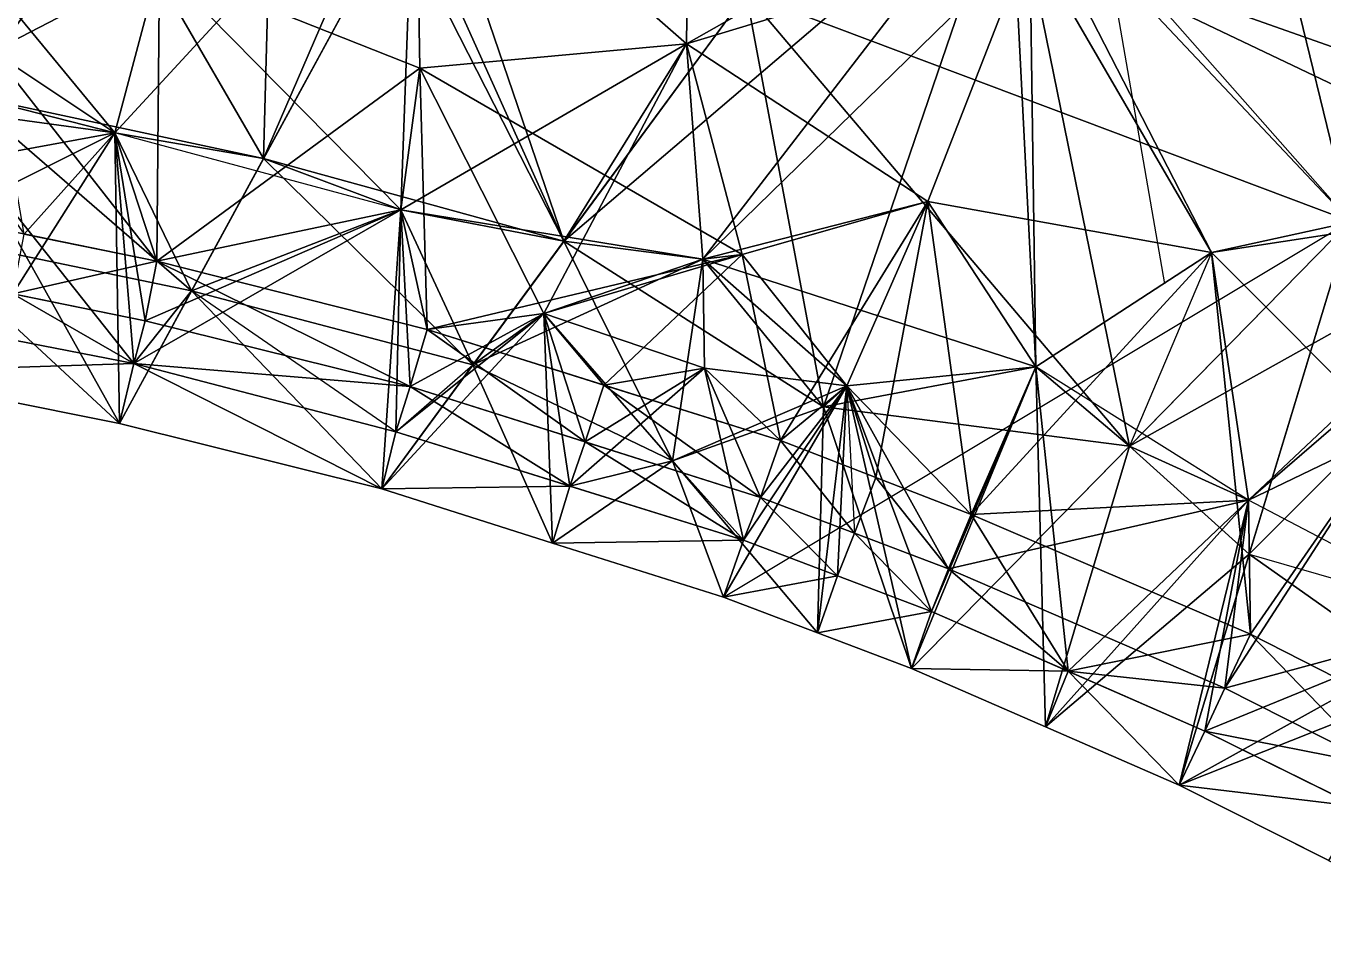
# Model space of a CAD drawing. Extents: x 0 to 22.5, y -0.5 to 22.5.
# Drawn here: x 3.711 to 8.265, y 16.12 to 19.316 of the extents above; entities that cross this region are included whole.
import ezdxf

# ---------------------------------------------------------------- set-up
doc = ezdxf.new("R2010")
doc.units = 0
doc.header["$MEASUREMENT"] = 0
for name, color, linetype in [('Crown wall side', 7, 'CONTINUOUS'), ('Elements', 7, 'CONTINUOUS'), ('Faces', 7, 'CONTINUOUS'), ('UpperTendons Crown', 7, 'CONTINUOUS')]:
    doc.layers.add(name, color=color, linetype=linetype)

msp = doc.modelspace()

# ---------------------------------------------------------------- linework, layer by layer
at = {"layer": 'Crown wall side'}
for p, q in [((4.17, 18.49, 59.83), (3.24, 18.68, 59.83)), ((5.12, 18.25, 59.83), (4.17, 18.49, 59.83)), ((6.36, 17.86, 59.83), (5.12, 18.25, 59.83)), ((7.03, 17.6, 59.83), (6.36, 17.86, 59.83)), ((8.01, 17.18, 59.83), (7.03, 17.6, 59.83)), ((9.09, 16.63, 59.83), (8.01, 17.18, 59.83))]:
    msp.add_line(p, q, dxfattribs=at)
for points in [[(7.53, 21.18, 54.58), (8.95, 20.62, 54.58), (8.36, 18.63, 56.74), (6.24, 19.43, 56.74)], [(2.24, 18.23, 58.9), (3.14, 18.1, 58.9), (3.85, 20.05, 56.74), (2.65, 20.25, 56.74)], [(3.85, 20.05, 56.74), (5.05, 19.78, 56.74), (4.04, 17.92, 58.9), (3.14, 18.1, 58.9)], [(4.04, 17.92, 58.9), (5.05, 19.78, 56.74), (6.24, 19.43, 56.74), (4.96, 17.69, 58.9)], [(4.96, 17.69, 58.9), (6.16, 17.31, 58.9), (8.36, 18.63, 56.74), (6.24, 19.43, 56.74)], [(4.13, 18.28, 59.5), (3.2, 18.47, 59.5), (3.24, 18.68, 59.83), (4.17, 18.49, 59.83)], [(6.16, 17.31, 58.9), (8.36, 18.63, 56.74), (6.82, 17.06, 58.9)], [(6.82, 17.06, 58.9), (8.36, 18.63, 56.74), (7.76, 16.65, 58.9)], [(7.76, 16.65, 58.9), (8.36, 18.63, 56.74), (8.81, 16.12, 58.9)], [(5.06, 18.05, 59.5), (4.13, 18.28, 59.5), (4.17, 18.49, 59.83), (5.12, 18.25, 59.83)], [(4.09, 18.13, 59.24), (3.17, 18.31, 59.24), (3.2, 18.47, 59.5), (4.13, 18.28, 59.5)], [(4.04, 17.92, 58.9), (3.14, 18.1, 58.9), (3.17, 18.31, 59.24), (4.09, 18.13, 59.24)], [(5.01, 17.89, 59.24), (4.09, 18.13, 59.24), (4.13, 18.28, 59.5), (5.06, 18.05, 59.5)], [(5.06, 18.05, 59.5), (6.29, 17.66, 59.49), (6.36, 17.86, 59.83), (5.12, 18.25, 59.83)], [(4.96, 17.69, 58.9), (4.04, 17.92, 58.9), (4.09, 18.13, 59.24), (5.01, 17.89, 59.24)], [(5.01, 17.89, 59.24), (6.23, 17.51, 59.24), (6.29, 17.66, 59.49), (5.06, 18.05, 59.5)], [(4.96, 17.69, 58.9), (6.16, 17.31, 58.9), (6.23, 17.51, 59.24), (5.01, 17.89, 59.24)], [(6.95, 17.41, 59.49), (6.29, 17.66, 59.49), (6.36, 17.86, 59.83), (7.03, 17.6, 59.83)], [(6.89, 17.26, 59.24), (6.23, 17.51, 59.24), (6.29, 17.66, 59.49), (6.95, 17.41, 59.49)], [(7.92, 16.99, 59.5), (6.95, 17.41, 59.49), (7.03, 17.6, 59.83), (8.01, 17.18, 59.83)], [(6.82, 17.06, 58.9), (6.16, 17.31, 58.9), (6.23, 17.51, 59.24), (6.89, 17.26, 59.24)], [(7.85, 16.84, 59.24), (6.89, 17.26, 59.24), (6.95, 17.41, 59.49), (7.92, 16.99, 59.5)], [(7.76, 16.65, 58.9), (6.82, 17.06, 58.9), (6.89, 17.26, 59.24), (7.85, 16.84, 59.24)], [(8.99, 16.45, 59.49), (7.92, 16.99, 59.5), (8.01, 17.18, 59.83), (9.09, 16.63, 59.83)], [(8.92, 16.31, 59.24), (7.85, 16.84, 59.24), (7.92, 16.99, 59.5), (8.99, 16.45, 59.49)], [(8.81, 16.12, 58.9), (7.76, 16.65, 58.9), (7.85, 16.84, 59.24), (8.92, 16.31, 59.24)]]:
    msp.add_3dface(points, dxfattribs=at)
at = {"layer": 'Elements'}
for points in [[(6.06, 21.64, 58.95), (5.0785, 20.0861, 59.3871), (7.1665, 19.8978, 57.612), (6.0302, 19.253, 59.518)], [(6.06, 21.64, 58.95), (7.1665, 19.8978, 57.612), (7.235, 19.6181, 59.3397), (6.0302, 19.253, 59.518)], [(2.4452, 19.2409, 57.8191), (4.5908, 20.5408, 57.9114), (2.65, 20.25, 56.74), (1.8084, 21.0038, 57.9901)], [(3.1929, 19.9458, 59.5119), (4.5908, 20.5408, 57.9114), (2.4452, 19.2409, 57.8191), (1.8084, 21.0038, 57.9901)], [(8.95, 20.62, 58.95), (9.3981, 18.8533, 57.9338), (7.1665, 19.8978, 57.612), (7.8902, 20.5606, 57.2406)], [(7.235, 19.6181, 59.3397), (7.1665, 19.8978, 57.612), (8.95, 20.62, 58.95), (9.3981, 18.8533, 57.9338)], [(8.95, 20.62, 58.95), (9.1311, 18.7137, 59.3574), (7.235, 19.6181, 59.3397), (9.3981, 18.8533, 57.9338)], [(8.36, 18.63, 56.74), (8.95, 20.62, 56.77), (8.6553, 19.6259, 55.6591), (7.8902, 20.5606, 57.2406)], [(9.4749, 20.3751, 57.1749), (8.36, 18.63, 56.74), (7.8902, 20.5606, 57.2406), (8.95, 20.62, 56.77)], [(9.4749, 20.3751, 57.1749), (8.95, 20.62, 58.95), (7.8902, 20.5606, 57.2406), (9.3981, 18.8533, 57.9338)], [(2.4452, 19.2409, 57.8191), (3.1929, 19.9458, 59.5119), (3.4951, 19.0754, 57.8196), (4.5908, 20.5408, 57.9114)], [(2.4452, 19.2409, 57.8191), (3.4951, 19.0754, 57.8196), (2.65, 20.25, 56.74), (4.5908, 20.5408, 57.9114)], [(3.4951, 19.0754, 57.8196), (3.85, 20.05, 56.74), (2.65, 20.25, 56.74), (4.5908, 20.5408, 57.9114)], [(3.4951, 19.0754, 57.8196), (4.5908, 20.5408, 57.9114), (3.1929, 19.9458, 59.5119), (4.0229, 18.9404, 58.9591)], [(3.1929, 19.9458, 59.5119), (4.5908, 20.5408, 57.9114), (4.1798, 19.5301, 59.5691), (4.0229, 18.9404, 58.9591)], [(3.4951, 19.0754, 57.8196), (4.5454, 18.8507, 57.8192), (3.85, 20.05, 56.74), (4.5908, 20.5408, 57.9114)], [(4.5454, 18.8507, 57.8192), (4.5908, 20.5408, 57.9114), (3.4951, 19.0754, 57.8196), (4.0229, 18.9404, 58.9591)], [(4.5454, 18.8507, 57.8192), (5.05, 19.78, 56.74), (3.85, 20.05, 56.74), (4.5908, 20.5408, 57.9114)], [(5.0785, 20.0861, 59.3871), (4.5908, 20.5408, 57.9114), (4.5454, 18.8507, 57.8192), (4.0229, 18.9404, 58.9591)], [(4.1798, 19.5301, 59.5691), (4.5908, 20.5408, 57.9114), (5.0785, 20.0861, 59.3871), (4.0229, 18.9404, 58.9591)], [(4.5454, 18.8507, 57.8192), (5.6, 18.56, 57.82), (5.05, 19.78, 56.74), (4.5908, 20.5408, 57.9114)], [(4.5454, 18.8507, 57.8192), (5.0785, 20.0861, 59.3871), (5.6, 18.56, 57.82), (4.5908, 20.5408, 57.9114)], [(5.6, 18.56, 57.82), (5.0785, 20.0861, 59.3871), (7.1665, 19.8978, 57.612), (4.5908, 20.5408, 57.9114)], [(5.6, 18.56, 57.82), (7.1665, 19.8978, 57.612), (6.24, 19.43, 56.74), (4.5908, 20.5408, 57.9114)], [(5.6, 18.56, 57.82), (6.24, 19.43, 56.74), (5.05, 19.78, 56.74), (4.5908, 20.5408, 57.9114)], [(8.36, 18.63, 56.74), (8.6553, 19.6259, 55.6591), (6.8845, 20.3043, 55.6609), (7.8902, 20.5606, 57.2406)], [(6.8845, 20.3043, 55.6609), (7.1665, 19.8978, 57.612), (8.36, 18.63, 56.74), (7.8902, 20.5606, 57.2406)], [(7.1665, 19.8978, 57.612), (9.3981, 18.8533, 57.9338), (8.36, 18.63, 56.74), (7.8902, 20.5606, 57.2406)], [(8.36, 18.63, 56.74), (9.4749, 20.3751, 57.1749), (7.8902, 20.5606, 57.2406), (9.3981, 18.8533, 57.9338)], [(6.24, 19.43, 56.74), (8.36, 18.63, 56.74), (6.8845, 20.3043, 55.6609), (7.1665, 19.8978, 57.612)], [(4.1798, 19.5301, 59.5691), (4.0229, 18.9404, 58.9591), (5.0785, 20.0861, 59.3871), (5.0268, 18.6704, 58.9406)], [(5.0785, 20.0861, 59.3871), (4.0229, 18.9404, 58.9591), (4.5454, 18.8507, 57.8192), (5.0268, 18.6704, 58.9406)], [(5.0785, 20.0861, 59.3871), (5.0938, 19.168, 59.609), (4.1798, 19.5301, 59.5691), (5.0268, 18.6704, 58.9406)], [(5.0785, 20.0861, 59.3871), (4.5454, 18.8507, 57.8192), (5.6, 18.56, 57.82), (5.0268, 18.6704, 58.9406)], [(6.0302, 19.253, 59.518), (5.0938, 19.168, 59.609), (5.0785, 20.0861, 59.3871), (5.0268, 18.6704, 58.9406)], [(5.6, 18.56, 57.82), (6.0302, 19.253, 59.518), (5.0785, 20.0861, 59.3871), (5.0268, 18.6704, 58.9406)], [(7.1665, 19.8978, 57.612), (5.0785, 20.0861, 59.3871), (5.6, 18.56, 57.82), (6.0302, 19.253, 59.518)], [(3.1929, 19.9458, 59.5119), (3.0564, 19.0722, 58.965), (4.0229, 18.9404, 58.9591), (3.5938, 19.226, 59.6752)], [(3.4951, 19.0754, 57.8196), (4.0229, 18.9404, 58.9591), (3.1929, 19.9458, 59.5119), (3.0564, 19.0722, 58.965)], [(3.1929, 19.9458, 59.5119), (4.0229, 18.9404, 58.9591), (4.1798, 19.5301, 59.5691), (3.5938, 19.226, 59.6752)], [(5.6, 18.56, 57.82), (6.5114, 17.9779, 58.0822), (7.1665, 19.8978, 57.612), (6.0876, 18.4963, 58.8358)], [(7.1665, 19.8978, 57.612), (6.0302, 19.253, 59.518), (5.6, 18.56, 57.82), (6.0876, 18.4963, 58.8358)], [(6.24, 19.43, 56.74), (7.1665, 19.8978, 57.612), (5.6, 18.56, 57.82), (6.5114, 17.9779, 58.0822)], [(7.235, 19.6181, 59.3397), (6.0302, 19.253, 59.518), (7.1665, 19.8978, 57.612), (6.0876, 18.4963, 58.8358)], [(7.1665, 19.8978, 57.612), (7.2567, 18.1193, 58.8136), (7.235, 19.6181, 59.3397), (6.0876, 18.4963, 58.8358)], [(6.5114, 17.9779, 58.0822), (7.2567, 18.1193, 58.8136), (7.1665, 19.8978, 57.612), (6.0876, 18.4963, 58.8358)], [(7.5856, 17.8405, 57.8262), (7.1665, 19.8978, 57.612), (6.24, 19.43, 56.74), (6.5114, 17.9779, 58.0822)], [(7.5856, 17.8405, 57.8262), (8.36, 18.63, 56.74), (6.24, 19.43, 56.74), (7.1665, 19.8978, 57.612)], [(7.1665, 19.8978, 57.612), (6.5114, 17.9779, 58.0822), (7.5856, 17.8405, 57.8262), (7.2567, 18.1193, 58.8136)], [(7.1665, 19.8978, 57.612), (7.8736, 18.5205, 59.5301), (7.235, 19.6181, 59.3397), (7.2567, 18.1193, 58.8136)], [(8.36, 18.63, 56.74), (7.1665, 19.8978, 57.612), (7.5856, 17.8405, 57.8262), (9.3981, 18.8533, 57.9338)], [(7.235, 19.6181, 59.3397), (7.8736, 18.5205, 59.5301), (7.1665, 19.8978, 57.612), (9.3981, 18.8533, 57.9338)], [(7.1665, 19.8978, 57.612), (7.8736, 18.5205, 59.5301), (7.5856, 17.8405, 57.8262), (9.3981, 18.8533, 57.9338)], [(7.8736, 18.5205, 59.5301), (7.1665, 19.8978, 57.612), (7.5856, 17.8405, 57.8262), (7.2567, 18.1193, 58.8136)], [(7.235, 19.6181, 59.3397), (6.8769, 18.6989, 59.5716), (6.0302, 19.253, 59.518), (6.0876, 18.4963, 58.8358)], [(7.235, 19.6181, 59.3397), (7.2567, 18.1193, 58.8136), (6.8769, 18.6989, 59.5716), (6.0876, 18.4963, 58.8358)], [(7.8736, 18.5205, 59.5301), (6.8769, 18.6989, 59.5716), (7.235, 19.6181, 59.3397), (7.2567, 18.1193, 58.8136)], [(9.1311, 18.7137, 59.3574), (7.8736, 18.5205, 59.5301), (7.235, 19.6181, 59.3397), (9.3981, 18.8533, 57.9338)], [(4.1798, 19.5301, 59.5691), (4.0229, 18.9404, 58.9591), (4.17, 18.49, 59.83), (3.5938, 19.226, 59.6752)], [(4.17, 18.49, 59.83), (4.1798, 19.5301, 59.5691), (5.0268, 18.6704, 58.9406), (4.0229, 18.9404, 58.9591)], [(4.1798, 19.5301, 59.5691), (4.17, 18.49, 59.83), (5.0268, 18.6704, 58.9406), (5.0938, 19.168, 59.609)], [(4.0229, 18.9404, 58.9591), (3.5938, 19.226, 59.6752), (3.0564, 19.0722, 58.965), (3.5196, 18.8482, 59.2143)], [(3.7051, 18.585, 59.83), (3.5938, 19.226, 59.6752), (4.0229, 18.9404, 58.9591), (3.5196, 18.8482, 59.2143)], [(4.17, 18.49, 59.83), (4.0229, 18.9404, 58.9591), (3.7051, 18.585, 59.83), (3.5938, 19.226, 59.6752)], [(5.6, 18.56, 57.82), (6.0876, 18.4963, 58.8358), (6.0302, 19.253, 59.518), (5.0268, 18.6704, 58.9406)], [(5.0938, 19.168, 59.609), (5.0268, 18.6704, 58.9406), (6.0302, 19.253, 59.518), (5.5298, 18.3056, 59.0717)], [(6.0302, 19.253, 59.518), (5.0268, 18.6704, 58.9406), (6.0876, 18.4963, 58.8358), (5.5298, 18.3056, 59.0717)], [(5.0938, 19.168, 59.609), (5.5298, 18.3056, 59.0717), (6.0302, 19.253, 59.518), (6.225, 18.5132, 59.6724)], [(6.0302, 19.253, 59.518), (5.5298, 18.3056, 59.0717), (6.0876, 18.4963, 58.8358), (6.225, 18.5132, 59.6724)], [(6.0302, 19.253, 59.518), (6.0876, 18.4963, 58.8358), (6.8769, 18.6989, 59.5716), (6.225, 18.5132, 59.6724)], [(4.17, 18.49, 59.83), (5.0938, 19.168, 59.609), (5.12, 18.25, 59.83), (5.0268, 18.6704, 58.9406)], [(5.12, 18.25, 59.83), (5.0268, 18.6704, 58.9406), (5.0938, 19.168, 59.609), (5.5298, 18.3056, 59.0717)], [(5.12, 18.25, 59.83), (5.5298, 18.3056, 59.0717), (5.0938, 19.168, 59.609), (6.225, 18.5132, 59.6724)], [(3.3177, 18.5881, 58.3594), (4.0229, 18.9404, 58.9591), (3.4951, 19.0754, 57.8196), (3.0564, 19.0722, 58.965)], [(4.0229, 18.9404, 58.9591), (3.0564, 19.0722, 58.965), (3.3177, 18.5881, 58.3594), (3.5196, 18.8482, 59.2143)], [(3.4951, 19.0754, 57.8196), (3.3177, 18.5881, 58.3594), (4.2926, 18.3851, 58.3599), (4.0229, 18.9404, 58.9591)], [(4.5454, 18.8507, 57.8192), (3.4951, 19.0754, 57.8196), (4.2926, 18.3851, 58.3599), (4.0229, 18.9404, 58.9591)], [(4.04, 17.92, 58.9), (4.2926, 18.3851, 58.3599), (3.3177, 18.5881, 58.3594), (4.0229, 18.9404, 58.9591)], [(4.04, 17.92, 58.9), (4.0229, 18.9404, 58.9591), (3.3177, 18.5881, 58.3594), (3.5196, 18.8482, 59.2143)], [(4.09, 18.13, 59.24), (4.0229, 18.9404, 58.9591), (4.04, 17.92, 58.9), (3.5196, 18.8482, 59.2143)], [(3.6653, 18.3749, 59.5), (4.0229, 18.9404, 58.9591), (4.09, 18.13, 59.24), (3.5196, 18.8482, 59.2143)], [(3.7051, 18.585, 59.83), (4.0229, 18.9404, 58.9591), (3.6653, 18.3749, 59.5), (3.5196, 18.8482, 59.2143)], [(4.13, 18.28, 59.5), (4.09, 18.13, 59.24), (3.6653, 18.3749, 59.5), (4.0229, 18.9404, 58.9591)], [(4.17, 18.49, 59.83), (4.13, 18.28, 59.5), (3.6653, 18.3749, 59.5), (4.0229, 18.9404, 58.9591)], [(3.6653, 18.3749, 59.5), (3.7051, 18.585, 59.83), (4.17, 18.49, 59.83), (4.0229, 18.9404, 58.9591)], [(4.2926, 18.3851, 58.3599), (4.0229, 18.9404, 58.9591), (4.09, 18.13, 59.24), (5.0268, 18.6704, 58.9406)], [(4.5454, 18.8507, 57.8192), (4.0229, 18.9404, 58.9591), (4.2926, 18.3851, 58.3599), (5.0268, 18.6704, 58.9406)], [(4.09, 18.13, 59.24), (4.2926, 18.3851, 58.3599), (4.04, 17.92, 58.9), (4.0229, 18.9404, 58.9591)], [(4.09, 18.13, 59.24), (4.0229, 18.9404, 58.9591), (4.13, 18.28, 59.5), (5.0268, 18.6704, 58.9406)], [(4.13, 18.28, 59.5), (4.0229, 18.9404, 58.9591), (4.17, 18.49, 59.83), (5.0268, 18.6704, 58.9406)], [(4.09, 18.13, 59.24), (4.04, 17.92, 58.9), (3.14, 18.1, 58.9), (3.5196, 18.8482, 59.2143)], [(3.14, 18.1, 58.9), (4.04, 17.92, 58.9), (3.3177, 18.5881, 58.3594), (3.5196, 18.8482, 59.2143)], [(3.14, 18.1, 58.9), (3.6653, 18.3749, 59.5), (4.09, 18.13, 59.24), (3.5196, 18.8482, 59.2143)], [(5.2803, 18.1254, 58.3595), (4.5454, 18.8507, 57.8192), (4.2926, 18.3851, 58.3599), (5.0268, 18.6704, 58.9406)], [(5.6, 18.56, 57.82), (4.5454, 18.8507, 57.8192), (5.2803, 18.1254, 58.3595), (5.0268, 18.6704, 58.9406)], [(7.5856, 17.8405, 57.8262), (9.3981, 18.8533, 57.9338), (7.8736, 18.5205, 59.5301), (8.0038, 17.6508, 58.9135)], [(8.0056, 17.4606, 58.0157), (9.3981, 18.8533, 57.9338), (7.5856, 17.8405, 57.8262), (8.0038, 17.6508, 58.9135)], [(7.5856, 17.8405, 57.8262), (8.0056, 17.4606, 58.0157), (8.36, 18.63, 56.74), (9.3981, 18.8533, 57.9338)], [(7.8736, 18.5205, 59.5301), (9.3981, 18.8533, 57.9338), (9.1311, 18.7137, 59.3574), (8.0038, 17.6508, 58.9135)], [(9.1311, 18.7137, 59.3574), (8.0038, 17.6508, 58.9135), (9.3981, 18.8533, 57.9338), (8.8047, 17.2302, 58.9307)], [(9.3981, 18.8533, 57.9338), (8.0038, 17.6508, 58.9135), (8.0056, 17.4606, 58.0157), (8.8047, 17.2302, 58.9307)], [(8.6515, 17.004, 58.1392), (9.3981, 18.8533, 57.9338), (8.36, 18.63, 56.74), (8.0056, 17.4606, 58.0157)], [(8.6515, 17.004, 58.1392), (9.3981, 18.8533, 57.9338), (8.0056, 17.4606, 58.0157), (8.8047, 17.2302, 58.9307)], [(6.8769, 18.6989, 59.5716), (6.0876, 18.4963, 58.8358), (7.2567, 18.1193, 58.8136), (6.5932, 18.0522, 59.0047)], [(6.0876, 18.4963, 58.8358), (6.5932, 18.0522, 59.0047), (6.8769, 18.6989, 59.5716), (6.225, 18.5132, 59.6724)], [(6.8769, 18.6989, 59.5716), (6.5932, 18.0522, 59.0047), (6.36, 17.86, 59.83), (6.225, 18.5132, 59.6724)], [(6.36, 17.86, 59.83), (6.8769, 18.6989, 59.5716), (6.6951, 17.73, 59.83), (6.5932, 18.0522, 59.0047)], [(6.6951, 17.73, 59.83), (6.8769, 18.6989, 59.5716), (7.03, 17.6, 59.83), (6.5932, 18.0522, 59.0047)], [(6.8769, 18.6989, 59.5716), (7.2567, 18.1193, 58.8136), (7.03, 17.6, 59.83), (6.5932, 18.0522, 59.0047)], [(7.03, 17.6, 59.83), (6.8769, 18.6989, 59.5716), (7.8736, 18.5205, 59.5301), (7.2567, 18.1193, 58.8136)], [(9.1311, 18.7137, 59.3574), (8.502, 17.891, 59.6076), (7.8736, 18.5205, 59.5301), (8.0038, 17.6508, 58.9135)], [(8.502, 17.891, 59.6076), (8.0038, 17.6508, 58.9135), (9.1311, 18.7137, 59.3574), (8.8047, 17.2302, 58.9307)], [(5.06, 18.05, 59.5), (4.09, 18.13, 59.24), (4.13, 18.28, 59.5), (5.0268, 18.6704, 58.9406)], [(5.01, 17.89, 59.24), (4.09, 18.13, 59.24), (5.06, 18.05, 59.5), (5.0268, 18.6704, 58.9406)], [(4.2926, 18.3851, 58.3599), (4.09, 18.13, 59.24), (5.01, 17.89, 59.24), (5.0268, 18.6704, 58.9406)], [(4.13, 18.28, 59.5), (4.17, 18.49, 59.83), (5.06, 18.05, 59.5), (5.0268, 18.6704, 58.9406)], [(5.06, 18.05, 59.5), (4.17, 18.49, 59.83), (5.12, 18.25, 59.83), (5.0268, 18.6704, 58.9406)], [(5.01, 17.89, 59.24), (4.96, 17.69, 58.9), (4.2926, 18.3851, 58.3599), (5.0268, 18.6704, 58.9406)], [(4.96, 17.69, 58.9), (5.2803, 18.1254, 58.3595), (4.2926, 18.3851, 58.3599), (5.0268, 18.6704, 58.9406)], [(5.01, 17.89, 59.24), (5.2803, 18.1254, 58.3595), (4.96, 17.69, 58.9), (5.0268, 18.6704, 58.9406)], [(5.2803, 18.1254, 58.3595), (5.0268, 18.6704, 58.9406), (5.01, 17.89, 59.24), (5.5298, 18.3056, 59.0717)], [(5.01, 17.89, 59.24), (5.0268, 18.6704, 58.9406), (5.06, 18.05, 59.5), (5.5298, 18.3056, 59.0717)], [(5.2803, 18.1254, 58.3595), (6.0876, 18.4963, 58.8358), (5.6, 18.56, 57.82), (5.0268, 18.6704, 58.9406)], [(6.0876, 18.4963, 58.8358), (5.0268, 18.6704, 58.9406), (5.2803, 18.1254, 58.3595), (5.5298, 18.3056, 59.0717)], [(5.06, 18.05, 59.5), (5.0268, 18.6704, 58.9406), (5.12, 18.25, 59.83), (5.5298, 18.3056, 59.0717)], [(5.6, 18.56, 57.82), (6.0876, 18.4963, 58.8358), (5.2803, 18.1254, 58.3595), (5.9813, 17.7886, 58.457)], [(6.5114, 17.9779, 58.0822), (6.0876, 18.4963, 58.8358), (5.6, 18.56, 57.82), (5.9813, 17.7886, 58.457)], [(5.7404, 18.0549, 59.83), (5.5298, 18.3056, 59.0717), (5.12, 18.25, 59.83), (6.225, 18.5132, 59.6724)], [(6.0876, 18.4963, 58.8358), (5.5298, 18.3056, 59.0717), (5.2803, 18.1254, 58.3595), (5.9813, 17.7886, 58.457)], [(6.0876, 18.4963, 58.8358), (6.225, 18.5132, 59.6724), (5.5298, 18.3056, 59.0717), (6.0933, 18.1137, 59.2379)], [(5.5298, 18.3056, 59.0717), (6.225, 18.5132, 59.6724), (5.7404, 18.0549, 59.83), (6.0933, 18.1137, 59.2379)], [(5.5298, 18.3056, 59.0717), (5.9813, 17.7886, 58.457), (6.0876, 18.4963, 58.8358), (6.0933, 18.1137, 59.2379)], [(5.7404, 18.0549, 59.83), (6.225, 18.5132, 59.6724), (6.36, 17.86, 59.83), (6.0933, 18.1137, 59.2379)], [(6.5114, 17.9779, 58.0822), (6.5932, 18.0522, 59.0047), (6.0876, 18.4963, 58.8358), (5.9813, 17.7886, 58.457)], [(6.0876, 18.4963, 58.8358), (5.9813, 17.7886, 58.457), (6.5932, 18.0522, 59.0047), (6.0933, 18.1137, 59.2379)], [(6.5932, 18.0522, 59.0047), (6.225, 18.5132, 59.6724), (6.0876, 18.4963, 58.8358), (6.0933, 18.1137, 59.2379)], [(7.2567, 18.1193, 58.8136), (6.0876, 18.4963, 58.8358), (6.5114, 17.9779, 58.0822), (6.5932, 18.0522, 59.0047)], [(6.36, 17.86, 59.83), (6.225, 18.5132, 59.6724), (6.5932, 18.0522, 59.0047), (6.0933, 18.1137, 59.2379)], [(7.03, 17.6, 59.83), (7.8736, 18.5205, 59.5301), (8.01, 17.18, 59.83), (8.0038, 17.6508, 58.9135)], [(7.03, 17.6, 59.83), (7.2567, 18.1193, 58.8136), (7.8736, 18.5205, 59.5301), (8.0038, 17.6508, 58.9135)], [(7.8736, 18.5205, 59.5301), (7.2567, 18.1193, 58.8136), (7.5856, 17.8405, 57.8262), (8.0038, 17.6508, 58.9135)], [(7.8736, 18.5205, 59.5301), (8.502, 17.891, 59.6076), (8.01, 17.18, 59.83), (8.0038, 17.6508, 58.9135)], [(4.04, 17.92, 58.9), (4.09, 18.13, 59.24), (4.96, 17.69, 58.9), (4.2926, 18.3851, 58.3599)], [(5.01, 17.89, 59.24), (4.2926, 18.3851, 58.3599), (4.96, 17.69, 58.9), (4.09, 18.13, 59.24)], [(4.96, 17.69, 58.9), (5.5596, 17.5001, 58.9), (5.2803, 18.1254, 58.3595), (5.5298, 18.3056, 59.0717)], [(5.62, 17.7, 59.24), (5.5596, 17.5001, 58.9), (4.96, 17.69, 58.9), (5.5298, 18.3056, 59.0717)], [(5.62, 17.7, 59.24), (4.96, 17.69, 58.9), (5.01, 17.89, 59.24), (5.5298, 18.3056, 59.0717)], [(5.01, 17.89, 59.24), (4.96, 17.69, 58.9), (5.2803, 18.1254, 58.3595), (5.5298, 18.3056, 59.0717)], [(5.62, 17.7, 59.24), (5.01, 17.89, 59.24), (5.06, 18.05, 59.5), (5.5298, 18.3056, 59.0717)], [(5.62, 17.7, 59.24), (5.06, 18.05, 59.5), (5.6748, 17.8551, 59.495), (5.5298, 18.3056, 59.0717)], [(5.12, 18.25, 59.83), (5.6748, 17.8551, 59.495), (5.06, 18.05, 59.5), (5.5298, 18.3056, 59.0717)], [(5.6748, 17.8551, 59.495), (5.12, 18.25, 59.83), (5.7404, 18.0549, 59.83), (5.5298, 18.3056, 59.0717)], [(5.2803, 18.1254, 58.3595), (5.5298, 18.3056, 59.0717), (5.5596, 17.5001, 58.9), (5.9813, 17.7886, 58.457)], [(5.62, 17.7, 59.24), (5.5298, 18.3056, 59.0717), (5.6748, 17.8551, 59.495), (6.0933, 18.1137, 59.2379)], [(5.5596, 17.5001, 58.9), (5.5298, 18.3056, 59.0717), (5.62, 17.7, 59.24), (5.9813, 17.7886, 58.457)], [(5.6748, 17.8551, 59.495), (5.5298, 18.3056, 59.0717), (5.7404, 18.0549, 59.83), (6.0933, 18.1137, 59.2379)], [(5.62, 17.7, 59.24), (5.9813, 17.7886, 58.457), (5.5298, 18.3056, 59.0717), (6.0933, 18.1137, 59.2379)], [(6.23, 17.51, 59.24), (5.9813, 17.7886, 58.457), (5.62, 17.7, 59.24), (6.0933, 18.1137, 59.2379)], [(6.23, 17.51, 59.24), (5.62, 17.7, 59.24), (5.6748, 17.8551, 59.495), (6.0933, 18.1137, 59.2379)], [(6.29, 17.66, 59.49), (5.6748, 17.8551, 59.495), (5.7404, 18.0549, 59.83), (6.0933, 18.1137, 59.2379)], [(6.23, 17.51, 59.24), (5.6748, 17.8551, 59.495), (6.29, 17.66, 59.49), (6.0933, 18.1137, 59.2379)], [(6.29, 17.66, 59.49), (5.7404, 18.0549, 59.83), (6.36, 17.86, 59.83), (6.0933, 18.1137, 59.2379)], [(6.5932, 18.0522, 59.0047), (5.9813, 17.7886, 58.457), (6.23, 17.51, 59.24), (6.0933, 18.1137, 59.2379)], [(6.36, 17.86, 59.83), (6.5932, 18.0522, 59.0047), (6.29, 17.66, 59.49), (6.0933, 18.1137, 59.2379)], [(6.29, 17.66, 59.49), (6.5932, 18.0522, 59.0047), (6.23, 17.51, 59.24), (6.0933, 18.1137, 59.2379)], [(7.5856, 17.8405, 57.8262), (6.5114, 17.9779, 58.0822), (6.82, 17.06, 58.9), (7.2567, 18.1193, 58.8136)], [(6.82, 17.06, 58.9), (7.2567, 18.1193, 58.8136), (6.5114, 17.9779, 58.0822), (6.5932, 18.0522, 59.0047)], [(6.95, 17.41, 59.49), (7.2567, 18.1193, 58.8136), (6.89, 17.26, 59.24), (6.5932, 18.0522, 59.0047)], [(6.89, 17.26, 59.24), (7.2567, 18.1193, 58.8136), (6.82, 17.06, 58.9), (6.5932, 18.0522, 59.0047)], [(7.03, 17.6, 59.83), (7.2567, 18.1193, 58.8136), (6.95, 17.41, 59.49), (6.5932, 18.0522, 59.0047)], [(6.82, 17.06, 58.9), (7.3702, 17.0499, 59.24), (7.29, 16.855, 58.9), (7.2567, 18.1193, 58.8136)], [(7.29, 16.855, 58.9), (7.5856, 17.8405, 57.8262), (6.82, 17.06, 58.9), (7.2567, 18.1193, 58.8136)], [(6.82, 17.06, 58.9), (6.89, 17.26, 59.24), (7.3702, 17.0499, 59.24), (7.2567, 18.1193, 58.8136)], [(6.89, 17.26, 59.24), (6.95, 17.41, 59.49), (7.3702, 17.0499, 59.24), (7.2567, 18.1193, 58.8136)], [(6.95, 17.41, 59.49), (7.2567, 18.1193, 58.8136), (7.03, 17.6, 59.83), (8.0038, 17.6508, 58.9135)], [(7.3702, 17.0499, 59.24), (7.2567, 18.1193, 58.8136), (6.95, 17.41, 59.49), (8.0038, 17.6508, 58.9135)], [(7.29, 16.855, 58.9), (7.2567, 18.1193, 58.8136), (7.3702, 17.0499, 59.24), (8.0038, 17.6508, 58.9135)], [(7.5856, 17.8405, 57.8262), (7.29, 16.855, 58.9), (8.0038, 17.6508, 58.9135), (7.2567, 18.1193, 58.8136)], [(6.16, 17.31, 58.9), (6.5932, 18.0522, 59.0047), (6.4898, 17.1851, 58.9), (5.9813, 17.7886, 58.457)], [(6.4898, 17.1851, 58.9), (6.5932, 18.0522, 59.0047), (6.5114, 17.9779, 58.0822), (5.9813, 17.7886, 58.457)], [(6.23, 17.51, 59.24), (6.5932, 18.0522, 59.0047), (6.16, 17.31, 58.9), (5.9813, 17.7886, 58.457)], [(6.16, 17.31, 58.9), (6.5601, 17.385, 59.24), (6.4898, 17.1851, 58.9), (6.5932, 18.0522, 59.0047)], [(6.16, 17.31, 58.9), (6.23, 17.51, 59.24), (6.5601, 17.385, 59.24), (6.5932, 18.0522, 59.0047)], [(6.29, 17.66, 59.49), (6.5601, 17.385, 59.24), (6.23, 17.51, 59.24), (6.5932, 18.0522, 59.0047)], [(6.36, 17.86, 59.83), (6.62, 17.535, 59.49), (6.29, 17.66, 59.49), (6.5932, 18.0522, 59.0047)], [(6.62, 17.535, 59.49), (6.5601, 17.385, 59.24), (6.29, 17.66, 59.49), (6.5932, 18.0522, 59.0047)], [(6.6951, 17.73, 59.83), (6.62, 17.535, 59.49), (6.36, 17.86, 59.83), (6.5932, 18.0522, 59.0047)], [(6.4898, 17.1851, 58.9), (6.5601, 17.385, 59.24), (6.89, 17.26, 59.24), (6.5932, 18.0522, 59.0047)], [(6.82, 17.06, 58.9), (6.5114, 17.9779, 58.0822), (6.4898, 17.1851, 58.9), (6.5932, 18.0522, 59.0047)], [(6.4898, 17.1851, 58.9), (6.89, 17.26, 59.24), (6.82, 17.06, 58.9), (6.5932, 18.0522, 59.0047)], [(6.5601, 17.385, 59.24), (6.62, 17.535, 59.49), (6.89, 17.26, 59.24), (6.5932, 18.0522, 59.0047)], [(6.89, 17.26, 59.24), (6.62, 17.535, 59.49), (6.95, 17.41, 59.49), (6.5932, 18.0522, 59.0047)], [(6.62, 17.535, 59.49), (6.6951, 17.73, 59.83), (6.95, 17.41, 59.49), (6.5932, 18.0522, 59.0047)], [(6.95, 17.41, 59.49), (6.6951, 17.73, 59.83), (7.03, 17.6, 59.83), (6.5932, 18.0522, 59.0047)], [(8.4553, 16.7199, 59.495), (7.92, 16.99, 59.5), (8.01, 17.18, 59.83), (8.502, 17.891, 59.6076)], [(8.01, 17.18, 59.83), (8.502, 17.891, 59.6076), (7.92, 16.99, 59.5), (8.0038, 17.6508, 58.9135)], [(7.92, 16.99, 59.5), (8.0038, 17.6508, 58.9135), (8.502, 17.891, 59.6076), (8.8047, 17.2302, 58.9307)], [(7.92, 16.99, 59.5), (8.502, 17.891, 59.6076), (8.4553, 16.7199, 59.495), (8.8047, 17.2302, 58.9307)], [(8.5501, 16.905, 59.83), (8.4553, 16.7199, 59.495), (8.01, 17.18, 59.83), (8.502, 17.891, 59.6076)], [(7.29, 16.855, 58.9), (7.5856, 17.8405, 57.8262), (8.0038, 17.6508, 58.9135), (8.0056, 17.4606, 58.0157)], [(6.23, 17.51, 59.24), (6.16, 17.31, 58.9), (5.5596, 17.5001, 58.9), (5.9813, 17.7886, 58.457)], [(5.5596, 17.5001, 58.9), (5.62, 17.7, 59.24), (6.23, 17.51, 59.24), (5.9813, 17.7886, 58.457)], [(7.3702, 17.0499, 59.24), (6.95, 17.41, 59.49), (7.03, 17.6, 59.83), (8.0038, 17.6508, 58.9135)], [(7.3702, 17.0499, 59.24), (7.03, 17.6, 59.83), (8.01, 17.18, 59.83), (8.0038, 17.6508, 58.9135)], [(7.76, 16.65, 58.9), (8.0056, 17.4606, 58.0157), (7.29, 16.855, 58.9), (8.0038, 17.6508, 58.9135)], [(7.29, 16.855, 58.9), (7.3702, 17.0499, 59.24), (7.76, 16.65, 58.9), (8.0038, 17.6508, 58.9135)], [(7.3702, 17.0499, 59.24), (8.01, 17.18, 59.83), (7.92, 16.99, 59.5), (8.0038, 17.6508, 58.9135)], [(7.3702, 17.0499, 59.24), (7.92, 16.99, 59.5), (7.85, 16.84, 59.24), (8.0038, 17.6508, 58.9135)], [(7.76, 16.65, 58.9), (7.3702, 17.0499, 59.24), (7.85, 16.84, 59.24), (8.0038, 17.6508, 58.9135)], [(8.0056, 17.4606, 58.0157), (7.76, 16.65, 58.9), (8.8047, 17.2302, 58.9307), (8.0038, 17.6508, 58.9135)], [(7.76, 16.65, 58.9), (8.0038, 17.6508, 58.9135), (7.85, 16.84, 59.24), (8.8047, 17.2302, 58.9307)], [(7.85, 16.84, 59.24), (8.0038, 17.6508, 58.9135), (7.92, 16.99, 59.5), (8.8047, 17.2302, 58.9307)], [(7.76, 16.65, 58.9), (8.0056, 17.4606, 58.0157), (8.8047, 17.2302, 58.9307), (8.6515, 17.004, 58.1392)], [(8.3855, 16.5747, 59.24), (8.2849, 16.3851, 58.9), (7.76, 16.65, 58.9), (8.8047, 17.2302, 58.9307)], [(7.76, 16.65, 58.9), (8.2849, 16.3851, 58.9), (8.6515, 17.004, 58.1392), (8.8047, 17.2302, 58.9307)], [(8.3855, 16.5747, 59.24), (7.76, 16.65, 58.9), (7.85, 16.84, 59.24), (8.8047, 17.2302, 58.9307)], [(8.4553, 16.7199, 59.495), (8.3855, 16.5747, 59.24), (7.85, 16.84, 59.24), (8.8047, 17.2302, 58.9307)], [(8.4553, 16.7199, 59.495), (7.85, 16.84, 59.24), (7.92, 16.99, 59.5), (8.8047, 17.2302, 58.9307)]]:
    msp.add_3dface(points, dxfattribs=at)
at = {"layer": 'Faces'}
for points in [[(6.06, 21.64, 58.95), (6.0302, 19.253, 59.518), (5.0785, 20.0861, 59.3871)], [(7.235, 19.6181, 59.3397), (6.0302, 19.253, 59.518), (6.06, 21.64, 58.95)], [(8.95, 20.62, 58.95), (9.1311, 18.7137, 59.3574), (7.235, 19.6181, 59.3397)], [(6.24, 19.43, 56.74), (8.36, 18.63, 56.74), (6.8845, 20.3043, 55.6609)], [(8.36, 18.63, 56.74), (8.6553, 19.6259, 55.6591), (6.8845, 20.3043, 55.6609)], [(3.4951, 19.0754, 57.8196), (3.85, 20.05, 56.74), (2.65, 20.25, 56.74)], [(5.0785, 20.0861, 59.3871), (5.0938, 19.168, 59.609), (4.1798, 19.5301, 59.5691)], [(6.0302, 19.253, 59.518), (5.0938, 19.168, 59.609), (5.0785, 20.0861, 59.3871)], [(3.4951, 19.0754, 57.8196), (4.5454, 18.8507, 57.8192), (3.85, 20.05, 56.74)], [(4.5454, 18.8507, 57.8192), (5.05, 19.78, 56.74), (3.85, 20.05, 56.74)], [(4.1798, 19.5301, 59.5691), (3.5938, 19.226, 59.6752), (3.1929, 19.9458, 59.5119)], [(4.5454, 18.8507, 57.8192), (5.6, 18.56, 57.82), (5.05, 19.78, 56.74)], [(5.6, 18.56, 57.82), (6.24, 19.43, 56.74), (5.05, 19.78, 56.74)], [(7.235, 19.6181, 59.3397), (6.8769, 18.6989, 59.5716), (6.0302, 19.253, 59.518)], [(7.8736, 18.5205, 59.5301), (6.8769, 18.6989, 59.5716), (7.235, 19.6181, 59.3397)], [(9.1311, 18.7137, 59.3574), (7.8736, 18.5205, 59.5301), (7.235, 19.6181, 59.3397)], [(4.17, 18.49, 59.83), (3.5938, 19.226, 59.6752), (4.1798, 19.5301, 59.5691)], [(4.1798, 19.5301, 59.5691), (5.0938, 19.168, 59.609), (4.17, 18.49, 59.83)], [(5.6, 18.56, 57.82), (6.5114, 17.9779, 58.0822), (6.24, 19.43, 56.74)], [(7.5856, 17.8405, 57.8262), (8.36, 18.63, 56.74), (6.24, 19.43, 56.74)], [(6.24, 19.43, 56.74), (6.5114, 17.9779, 58.0822), (7.5856, 17.8405, 57.8262)], [(3.7051, 18.585, 59.83), (3.5938, 19.226, 59.6752), (4.17, 18.49, 59.83)], [(6.0302, 19.253, 59.518), (6.225, 18.5132, 59.6724), (5.0938, 19.168, 59.609)], [(6.8769, 18.6989, 59.5716), (6.225, 18.5132, 59.6724), (6.0302, 19.253, 59.518)], [(4.17, 18.49, 59.83), (5.0938, 19.168, 59.609), (5.12, 18.25, 59.83)], [(5.0938, 19.168, 59.609), (6.225, 18.5132, 59.6724), (5.12, 18.25, 59.83)], [(3.4951, 19.0754, 57.8196), (3.3177, 18.5881, 58.3594), (4.2926, 18.3851, 58.3599)], [(4.5454, 18.8507, 57.8192), (3.4951, 19.0754, 57.8196), (4.2926, 18.3851, 58.3599)], [(5.2803, 18.1254, 58.3595), (4.5454, 18.8507, 57.8192), (4.2926, 18.3851, 58.3599)], [(5.6, 18.56, 57.82), (4.5454, 18.8507, 57.8192), (5.2803, 18.1254, 58.3595)], [(6.36, 17.86, 59.83), (6.225, 18.5132, 59.6724), (6.8769, 18.6989, 59.5716)], [(6.36, 17.86, 59.83), (6.8769, 18.6989, 59.5716), (6.6951, 17.73, 59.83)], [(6.6951, 17.73, 59.83), (6.8769, 18.6989, 59.5716), (7.03, 17.6, 59.83)], [(7.03, 17.6, 59.83), (6.8769, 18.6989, 59.5716), (7.8736, 18.5205, 59.5301)], [(9.1311, 18.7137, 59.3574), (8.502, 17.891, 59.6076), (7.8736, 18.5205, 59.5301)], [(7.5856, 17.8405, 57.8262), (8.0056, 17.4606, 58.0157), (8.36, 18.63, 56.74)], [(8.36, 18.63, 56.74), (8.0056, 17.4606, 58.0157), (8.6515, 17.004, 58.1392)], [(3.14, 18.1, 58.9), (4.04, 17.92, 58.9), (3.3177, 18.5881, 58.3594)], [(4.04, 17.92, 58.9), (4.2926, 18.3851, 58.3599), (3.3177, 18.5881, 58.3594)], [(3.6653, 18.3749, 59.5), (3.7051, 18.585, 59.83), (4.17, 18.49, 59.83)], [(5.2803, 18.1254, 58.3595), (5.9813, 17.7886, 58.457), (5.6, 18.56, 57.82)], [(5.6, 18.56, 57.82), (5.9813, 17.7886, 58.457), (6.5114, 17.9779, 58.0822)], [(4.17, 18.49, 59.83), (4.13, 18.28, 59.5), (3.6653, 18.3749, 59.5)], [(4.13, 18.28, 59.5), (4.17, 18.49, 59.83), (5.06, 18.05, 59.5)], [(5.06, 18.05, 59.5), (4.17, 18.49, 59.83), (5.12, 18.25, 59.83)], [(5.12, 18.25, 59.83), (6.225, 18.5132, 59.6724), (5.7404, 18.0549, 59.83)], [(5.7404, 18.0549, 59.83), (6.225, 18.5132, 59.6724), (6.36, 17.86, 59.83)], [(7.03, 17.6, 59.83), (7.8736, 18.5205, 59.5301), (8.01, 17.18, 59.83)], [(7.8736, 18.5205, 59.5301), (8.502, 17.891, 59.6076), (8.01, 17.18, 59.83)], [(3.14, 18.1, 58.9), (3.6653, 18.3749, 59.5), (4.09, 18.13, 59.24)], [(4.13, 18.28, 59.5), (4.09, 18.13, 59.24), (3.6653, 18.3749, 59.5)], [(4.96, 17.69, 58.9), (4.2926, 18.3851, 58.3599), (4.04, 17.92, 58.9)], [(4.96, 17.69, 58.9), (5.2803, 18.1254, 58.3595), (4.2926, 18.3851, 58.3599)], [(5.06, 18.05, 59.5), (4.09, 18.13, 59.24), (4.13, 18.28, 59.5)], [(5.12, 18.25, 59.83), (5.6748, 17.8551, 59.495), (5.06, 18.05, 59.5)], [(5.6748, 17.8551, 59.495), (5.12, 18.25, 59.83), (5.7404, 18.0549, 59.83)], [(4.09, 18.13, 59.24), (4.04, 17.92, 58.9), (3.14, 18.1, 58.9)], [(4.04, 17.92, 58.9), (4.09, 18.13, 59.24), (4.96, 17.69, 58.9)], [(4.96, 17.69, 58.9), (4.09, 18.13, 59.24), (5.01, 17.89, 59.24)], [(5.01, 17.89, 59.24), (4.09, 18.13, 59.24), (5.06, 18.05, 59.5)], [(4.96, 17.69, 58.9), (5.5596, 17.5001, 58.9), (5.2803, 18.1254, 58.3595)], [(5.5596, 17.5001, 58.9), (5.9813, 17.7886, 58.457), (5.2803, 18.1254, 58.3595)], [(5.62, 17.7, 59.24), (5.01, 17.89, 59.24), (5.06, 18.05, 59.5)], [(5.62, 17.7, 59.24), (5.06, 18.05, 59.5), (5.6748, 17.8551, 59.495)], [(6.29, 17.66, 59.49), (5.6748, 17.8551, 59.495), (5.7404, 18.0549, 59.83)], [(6.29, 17.66, 59.49), (5.7404, 18.0549, 59.83), (6.36, 17.86, 59.83)], [(6.5114, 17.9779, 58.0822), (5.9813, 17.7886, 58.457), (6.4898, 17.1851, 58.9)], [(6.82, 17.06, 58.9), (6.5114, 17.9779, 58.0822), (6.4898, 17.1851, 58.9)], [(7.5856, 17.8405, 57.8262), (6.5114, 17.9779, 58.0822), (6.82, 17.06, 58.9)], [(5.62, 17.7, 59.24), (4.96, 17.69, 58.9), (5.01, 17.89, 59.24)], [(6.23, 17.51, 59.24), (5.62, 17.7, 59.24), (5.6748, 17.8551, 59.495)], [(6.23, 17.51, 59.24), (5.6748, 17.8551, 59.495), (6.29, 17.66, 59.49)], [(6.36, 17.86, 59.83), (6.62, 17.535, 59.49), (6.29, 17.66, 59.49)], [(6.6951, 17.73, 59.83), (6.62, 17.535, 59.49), (6.36, 17.86, 59.83)], [(8.01, 17.18, 59.83), (8.502, 17.891, 59.6076), (8.5501, 16.905, 59.83)], [(7.29, 16.855, 58.9), (7.5856, 17.8405, 57.8262), (6.82, 17.06, 58.9)], [(7.29, 16.855, 58.9), (8.0056, 17.4606, 58.0157), (7.5856, 17.8405, 57.8262)], [(6.16, 17.31, 58.9), (5.9813, 17.7886, 58.457), (5.5596, 17.5001, 58.9)], [(6.4898, 17.1851, 58.9), (5.9813, 17.7886, 58.457), (6.16, 17.31, 58.9)], [(6.62, 17.535, 59.49), (6.6951, 17.73, 59.83), (6.95, 17.41, 59.49)], [(6.95, 17.41, 59.49), (6.6951, 17.73, 59.83), (7.03, 17.6, 59.83)], [(5.62, 17.7, 59.24), (5.5596, 17.5001, 58.9), (4.96, 17.69, 58.9)], [(5.5596, 17.5001, 58.9), (5.62, 17.7, 59.24), (6.23, 17.51, 59.24)], [(6.29, 17.66, 59.49), (6.5601, 17.385, 59.24), (6.23, 17.51, 59.24)], [(6.62, 17.535, 59.49), (6.5601, 17.385, 59.24), (6.29, 17.66, 59.49)], [(7.3702, 17.0499, 59.24), (6.95, 17.41, 59.49), (7.03, 17.6, 59.83)], [(7.3702, 17.0499, 59.24), (7.03, 17.6, 59.83), (8.01, 17.18, 59.83)], [(6.5601, 17.385, 59.24), (6.62, 17.535, 59.49), (6.89, 17.26, 59.24)], [(6.89, 17.26, 59.24), (6.62, 17.535, 59.49), (6.95, 17.41, 59.49)], [(6.23, 17.51, 59.24), (6.16, 17.31, 58.9), (5.5596, 17.5001, 58.9)], [(6.16, 17.31, 58.9), (6.23, 17.51, 59.24), (6.5601, 17.385, 59.24)], [(7.76, 16.65, 58.9), (8.0056, 17.4606, 58.0157), (7.29, 16.855, 58.9)], [(7.76, 16.65, 58.9), (8.6515, 17.004, 58.1392), (8.0056, 17.4606, 58.0157)], [(6.89, 17.26, 59.24), (6.95, 17.41, 59.49), (7.3702, 17.0499, 59.24)], [(6.16, 17.31, 58.9), (6.5601, 17.385, 59.24), (6.4898, 17.1851, 58.9)], [(6.4898, 17.1851, 58.9), (6.5601, 17.385, 59.24), (6.89, 17.26, 59.24)], [(6.4898, 17.1851, 58.9), (6.89, 17.26, 59.24), (6.82, 17.06, 58.9)], [(6.82, 17.06, 58.9), (6.89, 17.26, 59.24), (7.3702, 17.0499, 59.24)], [(7.3702, 17.0499, 59.24), (8.01, 17.18, 59.83), (7.92, 16.99, 59.5)], [(8.4553, 16.7199, 59.495), (7.92, 16.99, 59.5), (8.01, 17.18, 59.83)], [(8.5501, 16.905, 59.83), (8.4553, 16.7199, 59.495), (8.01, 17.18, 59.83)], [(6.82, 17.06, 58.9), (7.3702, 17.0499, 59.24), (7.29, 16.855, 58.9)], [(7.29, 16.855, 58.9), (7.3702, 17.0499, 59.24), (7.76, 16.65, 58.9)], [(7.76, 16.65, 58.9), (7.3702, 17.0499, 59.24), (7.85, 16.84, 59.24)], [(7.3702, 17.0499, 59.24), (7.92, 16.99, 59.5), (7.85, 16.84, 59.24)], [(7.76, 16.65, 58.9), (8.2849, 16.3851, 58.9), (8.6515, 17.004, 58.1392)], [(8.4553, 16.7199, 59.495), (7.85, 16.84, 59.24), (7.92, 16.99, 59.5)], [(8.3855, 16.5747, 59.24), (7.76, 16.65, 58.9), (7.85, 16.84, 59.24)], [(8.4553, 16.7199, 59.495), (8.3855, 16.5747, 59.24), (7.85, 16.84, 59.24)], [(8.3855, 16.5747, 59.24), (8.2849, 16.3851, 58.9), (7.76, 16.65, 58.9)]]:
    msp.add_3dface(points, dxfattribs=at)
at = {"layer": 'UpperTendons Crown'}
msp.add_line((7.71, 18.41, 58.7), (7.25, 21.05, 56.97), dxfattribs=at)

doc.saveas('drawing.dxf')
